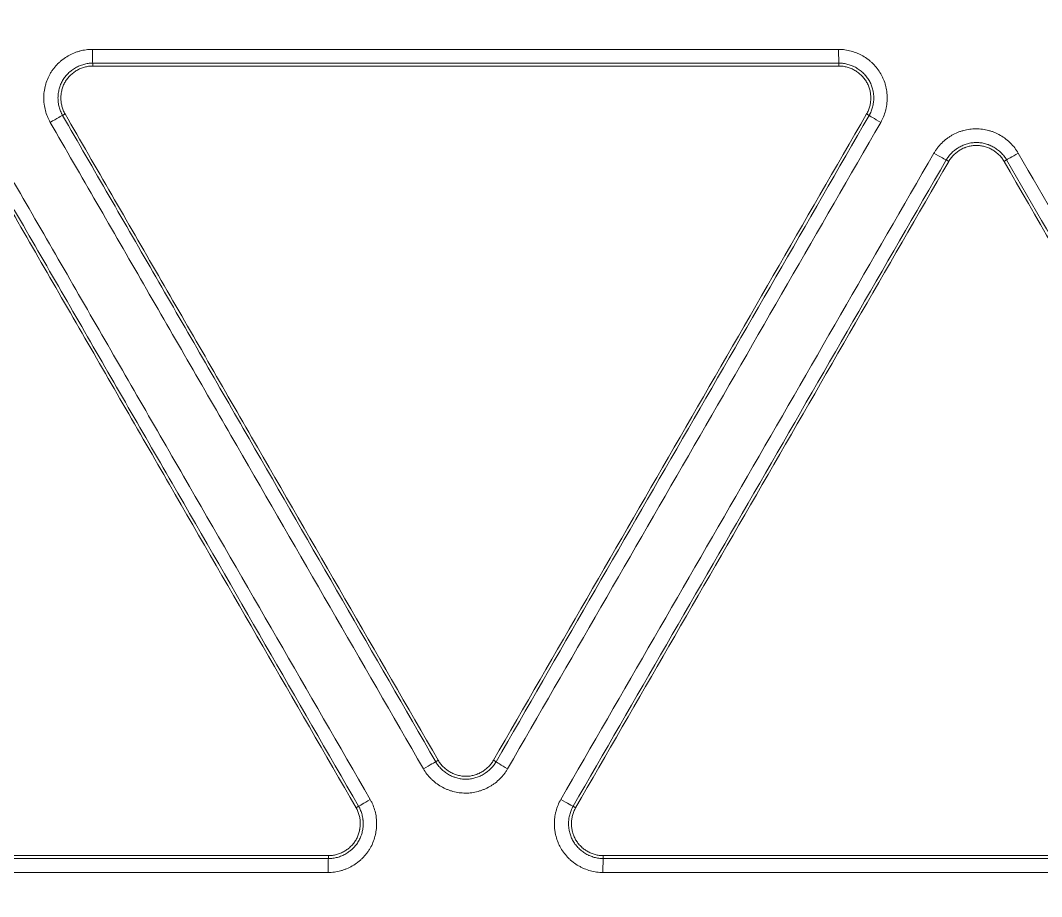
# Model space of a CAD drawing. Header units: inches. Extents: x 405346 to 489838, y -25612 to 14934.
# Drawn here: x 462621.98 to 462656.98, y 4230.72 to 4260.75 of the extents above; entities that cross this region are included whole.
import ezdxf

# ---------------------------------------------------------------- set-up
doc = ezdxf.new("R2010")
doc.units = ezdxf.units.IN
doc.header["$LTSCALE"] = 200
doc.header["$MEASUREMENT"] = 0
doc.layers.add('SS-EQ', color=2, linetype='Continuous', lineweight=20)

# ---------------------------------------------------------------- blocks, each defined once
blk = doc.blocks.new('4way무풍')
at = {"layer": 'SS-EQ'}
for p, q in [((-170.273, -62.142), (-170.273, -62.242)), ((-144.698, -62.242), (-144.698, -62.142)), ((-171.221, -63.884), (-171.307, -63.933)), ((-143.663, -63.934), (-143.75, -63.884)), ((-140.935, -65.509), (-141.021, -65.459)), ((-138.952, -65.459), (-139.039, -65.509)), ((-158.519, -86.082), (-158.433, -86.032)), ((-156.538, -86.032), (-156.451, -86.082)), ((-161.249, -87.657), (-161.162, -87.607)), ((-153.808, -87.608), (-153.722, -87.657)), ((-162.196, -89.399), (-162.196, -89.299)), ((-152.774, -89.299), (-152.774, -89.399))]:
    blk.add_line(p, q, dxfattribs=at)
for centre, major_axis, ratio, start_param, end_param in [((-170.272, -61.668), (0, -0.474), 0.029708, 4.716551, 6.248263), ((-144.698, -61.668), (0, -0.474), 0.025731, 4.717819, 6.248267), ((-171.717, -64.17), (-0.41, -0.237), 0.011222, 3.176501, 4.740371), ((-143.253, -64.17), (-0.41, 0.237), 0.017671, 0.034912, 1.551714), ((-141.431, -65.222), (0.41, -0.237), 0.017694, 4.693721, 6.248273), ((-138.542, -65.222), (0.41, 0.237), 0.006926, 1.595176, 3.106685), ((-158.929, -86.319), (-0.41, -0.237), 0.007381, 3.1765, 4.738563), ((-156.041, -86.319), (0.41, -0.237), 0.018921, 3.176505, 4.693471), ((-160.752, -87.371), (0.41, 0.237), 0.007543, 1.597159, 3.106685), ((-154.218, -87.371), (0.41, -0.237), 0.018933, 4.693952, 6.248272), ((-162.196, -89.872), (0, -0.474), 0.026666, 3.176615, 4.719152), ((-152.774, -89.872), (0, 0.474), 0.024956, 0.034983, 1.578347)]:
    blk.add_ellipse(centre, major_axis=major_axis, ratio=ratio, start_param=start_param, end_param=end_param, dxfattribs=at)
for points, knots in [([(-0.032, -346.294), (-6.969, -346.294), (-13.906, -346.294), (-27.78, -346.294), (-34.717, -346.294), (-55.528, -346.294), (-69.403, -346.294), (-97.151, -346.294), (-111.025, -346.294), (-138.774, -346.294), (-152.648, -346.294), (-180.396, -346.294), (-194.27, -346.294), (-215.082, -346.294), (-222.019, -346.294), (-235.893, -346.294), (-242.83, -346.294), (-253.236, -346.294), (-256.704, -346.293), (-263.641, -346.293), (-267.11, -346.294), (-272.313, -346.294), (-274.047, -346.294), (-276.648, -346.294), (-277.515, -346.294), (-279.25, -346.294), (-280.117, -346.293), (-281.418, -346.293), (-281.851, -346.293), (-282.718, -346.293), (-283.152, -346.293), (-283.802, -346.293), (-284.019, -346.294), (-284.453, -346.294), (-284.669, -346.294), (-285.103, -346.294), (-285.32, -346.293), (-285.753, -346.291), (-285.97, -346.288), (-286.62, -346.277), (-287.053, -346.265), (-287.92, -346.232), (-288.353, -346.21), (-289.653, -346.133), (-290.519, -346.062), (-291.817, -345.929), (-292.25, -345.88), (-292.899, -345.799), (-293.116, -345.771), (-293.548, -345.713), (-294.627, -345.561), (-295.697, -345.382), (-298.249, -344.898), (-299.929, -344.504), (-302.417, -343.81), (-304.065, -343.313), (-305.692, -342.746), (-308.116, -341.843), (-309.711, -341.172), (-311.481, -340.336), (-311.677, -340.242), (-312.069, -340.051), (-312.265, -339.955), (-312.85, -339.663), (-313.238, -339.464), (-314.393, -338.857), (-315.91, -338.018), (-317.384, -337.119), (-318.837, -336.19), (-319.553, -335.711), (-320.962, -334.724), (-322.351, -333.708), (-324.369, -332.095), (-326.323, -330.394), (-327.582, -329.2), (-328.355, -328.435), (-328.586, -328.204), (-328.815, -327.971), (-328.968, -327.815), (-329.044, -327.737), (-329.423, -327.345), (-329.723, -327.029), (-330.61, -326.073), (-331.762, -324.777), (-333.398, -322.77), (-334.43, -321.391), (-335.932, -319.291), (-336.873, -317.851), (-338.196, -315.627), (-339.047, -314.124), (-339.838, -312.58), (-340.313, -311.601), (-340.454, -311.306), (-340.593, -311.01), (-340.685, -310.813), (-340.731, -310.713), (-340.958, -310.218), (-341.135, -309.821), (-341.654, -308.624), (-342.309, -307.019), (-343.186, -304.583), (-343.7, -302.939), (-344.419, -300.46), (-344.828, -298.788), (-345.336, -296.251), (-345.487, -295.401), (-345.755, -293.691), (-345.871, -292.831), (-345.994, -291.749), (-346.017, -291.533), (-346.062, -291.099), (-346.083, -290.882), (-346.143, -290.23), (-346.178, -289.796), (-346.239, -288.927), (-346.265, -288.493), (-346.307, -287.624), (-346.324, -287.19), (-346.342, -286.538), (-346.347, -286.321), (-346.354, -285.886), (-346.356, -285.669), (-346.359, -285.235), (-346.359, -285.017), (-346.359, -284.583), (-346.359, -284.366), (-346.358, -283.714), (-346.358, -283.28), (-346.358, -282.411), (-346.358, -281.976), (-346.358, -280.673), (-346.358, -279.804), (-346.359, -278.066), (-346.359, -277.197), (-346.359, -274.59), (-346.359, -272.852), (-346.358, -264.163), (-346.358, -257.211), (-346.359, -236.356), (-346.359, -222.453), (-346.359, -194.646), (-346.359, -180.743), (-346.359, -152.936), (-346.359, -139.033), (-346.359, -111.226), (-346.359, -69.517), (-346.359, -27.807), (-346.359, 0)], [0, 0, 0, 0, 0.03125, 0.03125, 0.0625, 0.0625, 0.125, 0.125, 0.1875, 0.1875, 0.25, 0.25, 0.3125, 0.3125, 0.34375, 0.34375, 0.375, 0.375, 0.390625, 0.390625, 0.40625, 0.40625, 0.414063, 0.414063, 0.417969, 0.417969, 0.421875, 0.421875, 0.423828, 0.423828, 0.425781, 0.425781, 0.426758, 0.426758, 0.427734, 0.427734, 0.428711, 0.428711, 0.429688, 0.429688, 0.431641, 0.431641, 0.433594, 0.433594, 0.4375, 0.4375, 0.439453, 0.439453, 0.44043, 0.44043, 0.441406, 0.445313, 0.445313, 0.453125, 0.453125, 0.457031, 0.460938, 0.460938, 0.46875, 0.46875, 0.469727, 0.469727, 0.470703, 0.470703, 0.472656, 0.472656, 0.476563, 0.480469, 0.480469, 0.484375, 0.484375, 0.488281, 0.492188, 0.496094, 0.5, 0.5, 0.500977, 0.501465, 0.501465, 0.501953, 0.501953, 0.503906, 0.503906, 0.507813, 0.511719, 0.515625, 0.515625, 0.523438, 0.523438, 0.527344, 0.53125, 0.53125, 0.532227, 0.532715, 0.532715, 0.533203, 0.533203, 0.535156, 0.535156, 0.539063, 0.542969, 0.546875, 0.546875, 0.554688, 0.554688, 0.558594, 0.558594, 0.5625, 0.5625, 0.563477, 0.563477, 0.564453, 0.564453, 0.566406, 0.566406, 0.568359, 0.568359, 0.570313, 0.570313, 0.571289, 0.571289, 0.572266, 0.572266, 0.573242, 0.573242, 0.574219, 0.574219, 0.576172, 0.576172, 0.578125, 0.578125, 0.582031, 0.582031, 0.585938, 0.585938, 0.59375, 0.59375, 0.625, 0.625, 0.6875, 0.6875, 0.75, 0.75, 0.8125, 0.8125, 0.875, 1, 1, 1, 1]), ([(-345.164, 0), (-345.164, -27.72), (-345.163, -69.3), (-345.162, -110.879), (-345.161, -138.599), (-345.16, -152.459), (-345.158, -180.179), (-345.157, -194.038), (-345.154, -221.758), (-345.152, -235.618), (-345.147, -256.408), (-345.146, -263.338), (-345.145, -272), (-345.144, -273.733), (-345.144, -276.331), (-345.144, -277.198), (-345.143, -278.93), (-345.142, -279.796), (-345.142, -281.096), (-345.141, -281.529), (-345.141, -282.395), (-345.141, -282.828), (-345.141, -283.694), (-345.141, -284.128), (-345.14, -284.777), (-345.139, -284.994), (-345.136, -285.427), (-345.134, -285.643), (-345.124, -286.293), (-345.113, -286.726), (-345.08, -287.592), (-345.06, -288.025), (-345.009, -288.891), (-344.978, -289.324), (-344.926, -289.973), (-344.898, -290.298), (-344.868, -290.623), (-344.847, -290.839), (-344.836, -290.947), (-344.736, -291.92), (-344.629, -292.78), (-344.379, -294.49), (-344.236, -295.341), (-343.754, -297.876), (-343.361, -299.547), (-342.665, -302.025), (-342.166, -303.667), (-341.312, -306.101), (-340.67, -307.704), (-340.162, -308.899), (-339.901, -309.494), (-339.629, -310.087), (-339.446, -310.481), (-339.353, -310.678), (-338.885, -311.657), (-338.495, -312.43), (-337.684, -313.955), (-337.263, -314.706), (-336.391, -316.189), (-335.94, -316.919), (-335.007, -318.36), (-334.525, -319.069), (-333.532, -320.468), (-332.508, -321.846), (-330.881, -323.85), (-329.735, -325.144), (-328.853, -326.098), (-328.555, -326.413), (-328.177, -326.804), (-328.101, -326.882), (-327.949, -327.038), (-327.721, -327.27), (-327.491, -327.501), (-326.721, -328.264), (-325.466, -329.454), (-323.518, -331.15), (-321.504, -332.756), (-320.119, -333.767), (-318.711, -334.749), (-317.997, -335.224), (-316.546, -336.146), (-315.81, -336.593), (-314.315, -337.455), (-313.557, -337.871), (-312.595, -338.371), (-312.305, -338.52), (-312.014, -338.667), (-311.819, -338.764), (-311.722, -338.813), (-311.235, -339.053), (-310.844, -339.241), (-309.666, -339.791), (-308.875, -340.139), (-307.283, -340.8), (-305.68, -341.425), (-303.244, -342.258), (-301.598, -342.743), (-299.114, -343.417), (-297.436, -343.797), (-294.888, -344.259), (-294.033, -344.395), (-292.957, -344.543), (-292.742, -344.571), (-292.31, -344.625), (-291.663, -344.704), (-291.015, -344.771), (-289.72, -344.892), (-288.856, -344.954), (-287.56, -345.019), (-287.128, -345.036), (-286.48, -345.054), (-286.264, -345.059), (-285.831, -345.067), (-285.615, -345.069), (-285.183, -345.073), (-284.967, -345.074), (-284.534, -345.075), (-284.318, -345.075), (-283.67, -345.076), (-283.237, -345.076), (-282.589, -345.076), (-282.373, -345.076), (-281.94, -345.076), (-281.724, -345.076), (-281.075, -345.076), (-280.643, -345.077), (-279.346, -345.077), (-278.481, -345.078), (-276.752, -345.079), (-275.887, -345.079), (-273.293, -345.079), (-271.563, -345.08), (-262.916, -345.081), (-255.998, -345.082), (-242.162, -345.085), (-235.244, -345.086), (-221.408, -345.089), (-214.49, -345.09), (-193.736, -345.092), (-179.9, -345.094), (-152.228, -345.096), (-138.392, -345.096), (-110.72, -345.097), (-96.884, -345.098), (-69.212, -345.098), (-55.376, -345.099), (-34.622, -345.099), (-27.704, -345.099), (-13.868, -345.099), (-6.95, -345.099), (-0.032, -345.099)], [0, 0, 0, 0, 0.125, 0.1875, 0.1875, 0.25, 0.25, 0.3125, 0.3125, 0.375, 0.375, 0.40625, 0.40625, 0.414063, 0.414063, 0.417969, 0.417969, 0.421875, 0.421875, 0.423828, 0.423828, 0.425781, 0.425781, 0.427734, 0.427734, 0.428711, 0.428711, 0.429688, 0.429688, 0.431641, 0.431641, 0.433594, 0.433594, 0.435547, 0.435547, 0.436523, 0.437012, 0.437012, 0.4375, 0.4375, 0.441406, 0.441406, 0.445313, 0.445313, 0.453125, 0.453125, 0.457031, 0.460938, 0.464844, 0.464844, 0.466797, 0.467773, 0.467773, 0.46875, 0.46875, 0.472656, 0.472656, 0.476563, 0.476563, 0.480469, 0.480469, 0.484375, 0.484375, 0.488281, 0.492188, 0.496094, 0.496094, 0.498047, 0.498047, 0.498535, 0.498535, 0.499023, 0.5, 0.5, 0.503906, 0.507813, 0.511719, 0.515625, 0.515625, 0.519531, 0.519531, 0.523438, 0.523438, 0.527344, 0.527344, 0.52832, 0.528809, 0.528809, 0.529297, 0.529297, 0.53125, 0.53125, 0.535156, 0.535156, 0.539063, 0.542969, 0.546875, 0.546875, 0.554688, 0.554688, 0.558594, 0.558594, 0.55957, 0.55957, 0.560547, 0.5625, 0.5625, 0.566406, 0.566406, 0.568359, 0.568359, 0.569336, 0.569336, 0.570313, 0.570313, 0.571289, 0.571289, 0.572266, 0.572266, 0.574219, 0.574219, 0.575195, 0.575195, 0.576172, 0.576172, 0.578125, 0.578125, 0.582031, 0.582031, 0.585938, 0.585938, 0.59375, 0.59375, 0.625, 0.625, 0.65625, 0.65625, 0.6875, 0.6875, 0.75, 0.75, 0.8125, 0.8125, 0.875, 0.875, 0.9375, 0.9375, 0.96875, 0.96875, 1, 1, 1, 1]), ([(-171.731, -64.172), (-171.749, -64.14), (-171.766, -64.108), (-171.799, -64.042), (-171.814, -64.009), (-171.855, -63.908), (-171.901, -63.77), (-171.928, -63.628), (-171.94, -63.537), (-171.942, -63.519), (-171.946, -63.482), (-171.95, -63.428), (-171.952, -63.373), (-171.951, -63.265), (-171.947, -63.192), (-171.933, -63.084), (-171.927, -63.048), (-171.917, -62.994), (-171.913, -62.976), (-171.905, -62.941), (-171.9, -62.923), (-171.877, -62.835), (-171.831, -62.697), (-171.767, -62.567), (-171.712, -62.472), (-171.693, -62.441), (-171.652, -62.38), (-171.631, -62.351), (-171.564, -62.265), (-171.516, -62.211), (-171.439, -62.134), (-171.399, -62.097), (-171.357, -62.062), (-171.329, -62.039), (-171.314, -62.027), (-171.242, -61.972), (-171.121, -61.892), (-170.991, -61.827), (-170.907, -61.792), (-170.89, -61.785), (-170.856, -61.772), (-170.839, -61.766), (-170.787, -61.748), (-170.752, -61.738), (-170.647, -61.709), (-170.576, -61.695), (-170.432, -61.675), (-170.36, -61.67), (-170.286, -61.67)], [0, 0, 0, 0, 0.03125, 0.03125, 0.0625, 0.0625, 0.125, 0.1875, 0.1875, 0.203125, 0.203125, 0.21875, 0.25, 0.25, 0.3125, 0.3125, 0.34375, 0.34375, 0.359375, 0.359375, 0.375, 0.375, 0.4375, 0.5, 0.5, 0.53125, 0.53125, 0.5625, 0.5625, 0.625, 0.625, 0.65625, 0.671875, 0.671875, 0.6875, 0.6875, 0.75, 0.8125, 0.8125, 0.828125, 0.828125, 0.84375, 0.84375, 0.875, 0.875, 0.9375, 0.9375, 1, 1, 1, 1]), ([(-170.286, -61.67), (-166.024, -61.671), (-161.761, -61.671), (-153.236, -61.671), (-148.973, -61.671), (-144.71, -61.671)], [0, 0, 0, 0, 0.5, 0.5, 1, 1, 1, 1]), ([(-144.71, -61.671), (-144.673, -61.671), (-144.636, -61.672), (-144.563, -61.677), (-144.527, -61.681), (-144.419, -61.696), (-144.277, -61.725), (-144.14, -61.772), (-144.055, -61.807), (-144.038, -61.815), (-144.005, -61.83), (-143.956, -61.853), (-143.908, -61.879), (-143.814, -61.933), (-143.753, -61.974), (-143.667, -62.04), (-143.638, -62.063), (-143.597, -62.099), (-143.583, -62.111), (-143.557, -62.136), (-143.543, -62.149), (-143.479, -62.213), (-143.383, -62.321), (-143.302, -62.442), (-143.247, -62.537), (-143.23, -62.569), (-143.197, -62.635), (-143.183, -62.668), (-143.141, -62.769), (-143.118, -62.837), (-143.091, -62.942), (-143.083, -62.978), (-143.072, -63.031), (-143.069, -63.049), (-143.063, -63.085), (-143.06, -63.104), (-143.049, -63.194), (-143.039, -63.339), (-143.049, -63.484), (-143.06, -63.574), (-143.063, -63.592), (-143.069, -63.628), (-143.072, -63.646), (-143.083, -63.7), (-143.091, -63.736), (-143.119, -63.841), (-143.142, -63.91), (-143.197, -64.044), (-143.228, -64.109), (-143.265, -64.173)], [0, 0, 0, 0, 0.03125, 0.03125, 0.0625, 0.0625, 0.125, 0.1875, 0.1875, 0.203125, 0.203125, 0.21875, 0.25, 0.25, 0.3125, 0.3125, 0.34375, 0.34375, 0.359375, 0.359375, 0.375, 0.375, 0.4375, 0.5, 0.5, 0.53125, 0.53125, 0.5625, 0.5625, 0.625, 0.625, 0.65625, 0.65625, 0.671875, 0.671875, 0.6875, 0.6875, 0.75, 0.8125, 0.8125, 0.828125, 0.828125, 0.84375, 0.84375, 0.875, 0.875, 0.9375, 0.9375, 1, 1, 1, 1]), ([(-170.273, -62.142), (-170.276, -62.142), (-170.279, -62.142), (-170.286, -62.142), (-170.296, -62.142), (-170.319, -62.143), (-170.364, -62.145), (-170.403, -62.149), (-170.48, -62.16), (-170.53, -62.17), (-170.606, -62.191), (-170.631, -62.198), (-170.68, -62.215), (-170.705, -62.225), (-170.777, -62.255), (-170.87, -62.301), (-170.956, -62.359), (-171.008, -62.398), (-171.018, -62.406), (-171.039, -62.423), (-171.069, -62.448), (-171.097, -62.475), (-171.153, -62.529), (-171.187, -62.568), (-171.235, -62.629), (-171.25, -62.65), (-171.279, -62.694), (-171.293, -62.716), (-171.332, -62.784), (-171.355, -62.831), (-171.394, -62.927), (-171.411, -62.976), (-171.431, -63.052), (-171.436, -63.077), (-171.446, -63.129), (-171.451, -63.154), (-171.46, -63.232), (-171.464, -63.283), (-171.464, -63.361), (-171.463, -63.387), (-171.461, -63.426), (-171.46, -63.439), (-171.457, -63.465), (-171.456, -63.478), (-171.447, -63.543), (-171.428, -63.646), (-171.395, -63.744), (-171.366, -63.816), (-171.355, -63.84), (-171.338, -63.875), (-171.332, -63.887), (-171.323, -63.905), (-171.318, -63.913), (-171.313, -63.922), (-171.31, -63.928), (-171.308, -63.93), (-171.307, -63.933)], [0, 0, 0, 0, 0.003906, 0.003906, 0.007812, 0.015625, 0.03125, 0.0625, 0.0625, 0.125, 0.125, 0.15625, 0.15625, 0.1875, 0.1875, 0.25, 0.3125, 0.3125, 0.328125, 0.328125, 0.34375, 0.375, 0.375, 0.4375, 0.4375, 0.46875, 0.46875, 0.5, 0.5, 0.5625, 0.5625, 0.625, 0.625, 0.65625, 0.65625, 0.6875, 0.6875, 0.75, 0.75, 0.78125, 0.78125, 0.796875, 0.796875, 0.8125, 0.8125, 0.875, 0.9375, 0.9375, 0.96875, 0.96875, 0.984375, 0.984375, 0.992187, 0.996094, 0.996094, 1, 1, 1, 1]), ([(-171.221, -63.884), (-171.245, -63.842), (-171.266, -63.799), (-171.301, -63.711), (-171.316, -63.666), (-171.335, -63.597), (-171.34, -63.573), (-171.349, -63.526), (-171.353, -63.502), (-171.362, -63.431), (-171.368, -63.336), (-171.362, -63.241), (-171.354, -63.182), (-171.352, -63.17), (-171.349, -63.146), (-171.342, -63.111), (-171.334, -63.076), (-171.316, -63.007), (-171.301, -62.962), (-171.275, -62.896), (-171.265, -62.874), (-171.244, -62.831), (-171.232, -62.81), (-171.197, -62.748), (-171.143, -62.669), (-171.08, -62.597), (-171.029, -62.547), (-171.012, -62.531), (-170.975, -62.499), (-170.957, -62.484), (-170.9, -62.441), (-170.861, -62.414), (-170.799, -62.379), (-170.778, -62.367), (-170.735, -62.346), (-170.713, -62.336), (-170.647, -62.308), (-170.557, -62.277), (-170.464, -62.258), (-170.369, -62.245), (-170.321, -62.242), (-170.273, -62.242)], [0, 0, 0, 0, 0.0625, 0.0625, 0.125, 0.125, 0.15625, 0.15625, 0.1875, 0.1875, 0.25, 0.3125, 0.3125, 0.328125, 0.328125, 0.34375, 0.375, 0.375, 0.4375, 0.4375, 0.46875, 0.46875, 0.5, 0.5, 0.5625, 0.625, 0.625, 0.65625, 0.65625, 0.6875, 0.6875, 0.75, 0.75, 0.78125, 0.78125, 0.8125, 0.8125, 0.875, 0.9375, 0.9375, 1, 1, 1, 1]), ([(-144.698, -62.142), (-148.961, -62.142), (-153.223, -62.142), (-161.748, -62.142), (-166.01, -62.142), (-170.273, -62.142)], [0, 0, 0, 0, 0.5, 0.5, 1, 1, 1, 1]), ([(-144.698, -62.242), (-148.961, -62.242), (-153.223, -62.242), (-161.748, -62.242), (-166.011, -62.242), (-170.273, -62.242)], [0, 0, 0, 0, 0.5, 0.5, 1, 1, 1, 1]), ([(-143.663, -63.934), (-143.662, -63.931), (-143.66, -63.928), (-143.657, -63.922), (-143.652, -63.914), (-143.641, -63.893), (-143.62, -63.853), (-143.604, -63.817), (-143.575, -63.745), (-143.559, -63.696), (-143.539, -63.621), (-143.533, -63.595), (-143.523, -63.544), (-143.519, -63.518), (-143.509, -63.44), (-143.502, -63.337), (-143.509, -63.233), (-143.517, -63.168), (-143.519, -63.155), (-143.523, -63.129), (-143.53, -63.09), (-143.539, -63.052), (-143.558, -62.977), (-143.575, -62.928), (-143.604, -62.856), (-143.615, -62.832), (-143.638, -62.785), (-143.65, -62.762), (-143.689, -62.694), (-143.719, -62.651), (-143.782, -62.569), (-143.816, -62.53), (-143.872, -62.475), (-143.891, -62.457), (-143.931, -62.423), (-143.951, -62.406), (-144.013, -62.359), (-144.057, -62.33), (-144.124, -62.291), (-144.158, -62.273), (-144.194, -62.256), (-144.218, -62.245), (-144.23, -62.24), (-144.29, -62.215), (-144.388, -62.181), (-144.49, -62.16), (-144.567, -62.149), (-144.593, -62.147), (-144.632, -62.144), (-144.645, -62.143), (-144.665, -62.142), (-144.675, -62.142), (-144.685, -62.142), (-144.691, -62.142), (-144.695, -62.142), (-144.698, -62.142)], [0, 0, 0, 0, 0.003906, 0.003906, 0.007812, 0.015625, 0.03125, 0.0625, 0.0625, 0.125, 0.125, 0.15625, 0.15625, 0.1875, 0.1875, 0.25, 0.3125, 0.3125, 0.328125, 0.328125, 0.34375, 0.375, 0.375, 0.4375, 0.4375, 0.46875, 0.46875, 0.5, 0.5, 0.5625, 0.5625, 0.625, 0.625, 0.65625, 0.65625, 0.6875, 0.6875, 0.75, 0.75, 0.78125, 0.796875, 0.796875, 0.8125, 0.8125, 0.875, 0.9375, 0.9375, 0.96875, 0.96875, 0.984375, 0.984375, 0.992187, 0.996094, 0.996094, 1, 1, 1, 1]), ([(-144.698, -62.242), (-144.65, -62.242), (-144.602, -62.245), (-144.508, -62.258), (-144.462, -62.268), (-144.393, -62.287), (-144.37, -62.294), (-144.324, -62.309), (-144.302, -62.318), (-144.236, -62.346), (-144.151, -62.388), (-144.071, -62.441), (-144.024, -62.477), (-144.014, -62.484), (-143.996, -62.5), (-143.968, -62.523), (-143.942, -62.547), (-143.891, -62.597), (-143.86, -62.632), (-143.816, -62.689), (-143.802, -62.708), (-143.775, -62.748), (-143.762, -62.768), (-143.726, -62.831), (-143.685, -62.916), (-143.654, -63.006), (-143.636, -63.076), (-143.631, -63.099), (-143.622, -63.146), (-143.618, -63.17), (-143.609, -63.241), (-143.606, -63.288), (-143.606, -63.36), (-143.607, -63.395), (-143.61, -63.431), (-143.612, -63.455), (-143.613, -63.467), (-143.621, -63.526), (-143.639, -63.62), (-143.669, -63.71), (-143.705, -63.798), (-143.726, -63.842), (-143.75, -63.884)], [0, 0, 0, 0, 0.0625, 0.0625, 0.125, 0.125, 0.15625, 0.15625, 0.1875, 0.1875, 0.25, 0.3125, 0.3125, 0.328125, 0.328125, 0.34375, 0.375, 0.375, 0.4375, 0.4375, 0.46875, 0.46875, 0.5, 0.5, 0.5625, 0.625, 0.625, 0.65625, 0.65625, 0.6875, 0.6875, 0.75, 0.75, 0.78125, 0.796875, 0.796875, 0.8125, 0.8125, 0.875, 0.9375, 0.9375, 1, 1, 1, 1]), ([(-171.307, -63.933), (-170.241, -65.779), (-169.175, -67.625), (-167.044, -71.316), (-165.979, -73.162), (-162.782, -78.699), (-160.65, -82.39), (-158.519, -86.082)], [0, 0, 0, 0, 0.25, 0.25, 0.5, 0.5, 1, 1, 1, 1]), ([(-171.221, -63.884), (-170.155, -65.729), (-169.089, -67.575), (-166.958, -71.266), (-165.893, -73.112), (-162.696, -78.649), (-160.564, -82.34), (-158.433, -86.032)], [0, 0, 0, 0, 0.25, 0.25, 0.5, 0.5, 1, 1, 1, 1]), ([(-156.538, -86.032), (-154.406, -82.341), (-152.275, -78.649), (-148.013, -71.266), (-145.882, -67.575), (-143.75, -63.884)], [0, 0, 0, 0, 0.5, 0.5, 1, 1, 1, 1]), ([(-156.451, -86.082), (-154.32, -82.391), (-152.188, -78.699), (-147.926, -71.316), (-145.795, -67.625), (-143.663, -63.934)], [0, 0, 0, 0, 0.5, 0.5, 1, 1, 1, 1]), ([(-158.942, -86.322), (-161.073, -82.63), (-163.205, -78.938), (-166.402, -73.401), (-167.468, -71.555), (-169.599, -67.864), (-170.665, -66.018), (-171.731, -64.172)], [0, 0, 0, 0, 0.5, 0.5, 0.75, 0.75, 1, 1, 1, 1]), ([(-143.265, -64.173), (-145.396, -67.864), (-147.528, -71.556), (-151.79, -78.939), (-153.922, -82.63), (-156.053, -86.322)], [0, 0, 0, 0, 0.5, 0.5, 1, 1, 1, 1]), ([(-141.443, -65.225), (-141.424, -65.193), (-141.405, -65.162), (-141.364, -65.101), (-141.343, -65.072), (-141.276, -64.985), (-141.18, -64.877), (-141.07, -64.782), (-140.998, -64.726), (-140.983, -64.715), (-140.953, -64.694), (-140.908, -64.663), (-140.861, -64.634), (-140.767, -64.58), (-140.702, -64.548), (-140.602, -64.506), (-140.568, -64.493), (-140.516, -64.475), (-140.498, -64.47), (-140.463, -64.459), (-140.446, -64.454), (-140.358, -64.43), (-140.216, -64.401), (-140.071, -64.391), (-139.962, -64.391), (-139.925, -64.392), (-139.852, -64.397), (-139.816, -64.401), (-139.708, -64.416), (-139.637, -64.43), (-139.532, -64.459), (-139.498, -64.469), (-139.446, -64.487), (-139.429, -64.493), (-139.395, -64.506), (-139.377, -64.513), (-139.293, -64.548), (-139.163, -64.613), (-139.042, -64.693), (-138.97, -64.748), (-138.956, -64.76), (-138.927, -64.783), (-138.913, -64.795), (-138.872, -64.831), (-138.845, -64.856), (-138.768, -64.932), (-138.72, -64.987), (-138.631, -65.101), (-138.591, -65.162), (-138.554, -65.225)], [0, 0, 0, 0, 0.03125, 0.03125, 0.0625, 0.0625, 0.125, 0.1875, 0.1875, 0.203125, 0.203125, 0.21875, 0.25, 0.25, 0.3125, 0.3125, 0.34375, 0.34375, 0.359375, 0.359375, 0.375, 0.375, 0.4375, 0.5, 0.5, 0.53125, 0.53125, 0.5625, 0.5625, 0.625, 0.625, 0.65625, 0.65625, 0.671875, 0.671875, 0.6875, 0.6875, 0.75, 0.8125, 0.8125, 0.828125, 0.828125, 0.84375, 0.84375, 0.875, 0.875, 0.9375, 0.9375, 1, 1, 1, 1]), ([(-138.952, -65.459), (-138.954, -65.456), (-138.956, -65.453), (-138.959, -65.448), (-138.964, -65.439), (-138.976, -65.42), (-139.001, -65.381), (-139.024, -65.35), (-139.071, -65.288), (-139.106, -65.249), (-139.161, -65.195), (-139.18, -65.177), (-139.22, -65.142), (-139.24, -65.126), (-139.303, -65.078), (-139.389, -65.021), (-139.482, -64.975), (-139.543, -64.95), (-139.555, -64.945), (-139.579, -64.935), (-139.616, -64.922), (-139.653, -64.91), (-139.728, -64.89), (-139.779, -64.88), (-139.856, -64.869), (-139.882, -64.866), (-139.934, -64.863), (-139.961, -64.862), (-140.039, -64.862), (-140.091, -64.866), (-140.193, -64.88), (-140.244, -64.89), (-140.32, -64.911), (-140.345, -64.918), (-140.394, -64.936), (-140.419, -64.945), (-140.491, -64.975), (-140.537, -64.998), (-140.604, -65.037), (-140.638, -65.057), (-140.67, -65.08), (-140.691, -65.095), (-140.702, -65.103), (-140.754, -65.142), (-140.832, -65.21), (-140.901, -65.288), (-140.949, -65.349), (-140.965, -65.371), (-140.987, -65.403), (-140.994, -65.414), (-141.004, -65.431), (-141.009, -65.439), (-141.014, -65.448), (-141.018, -65.454), (-141.019, -65.456), (-141.021, -65.459)], [0, 0, 0, 0, 0.003906, 0.003906, 0.007812, 0.015625, 0.03125, 0.0625, 0.0625, 0.125, 0.125, 0.15625, 0.15625, 0.1875, 0.1875, 0.25, 0.3125, 0.3125, 0.328125, 0.328125, 0.34375, 0.375, 0.375, 0.4375, 0.4375, 0.46875, 0.46875, 0.5, 0.5, 0.5625, 0.5625, 0.625, 0.625, 0.65625, 0.65625, 0.6875, 0.6875, 0.75, 0.75, 0.78125, 0.796875, 0.796875, 0.8125, 0.8125, 0.875, 0.9375, 0.9375, 0.96875, 0.96875, 0.984375, 0.984375, 0.992187, 0.996094, 0.996094, 1, 1, 1, 1]), ([(-140.935, -65.509), (-140.911, -65.467), (-140.884, -65.428), (-140.826, -65.353), (-140.794, -65.317), (-140.743, -65.267), (-140.726, -65.251), (-140.69, -65.219), (-140.671, -65.204), (-140.614, -65.161), (-140.535, -65.108), (-140.449, -65.066), (-140.394, -65.042), (-140.383, -65.038), (-140.36, -65.029), (-140.327, -65.017), (-140.292, -65.007), (-140.224, -64.988), (-140.177, -64.978), (-140.107, -64.968), (-140.083, -64.966), (-140.035, -64.963), (-140.011, -64.962), (-139.939, -64.962), (-139.844, -64.968), (-139.751, -64.987), (-139.682, -65.006), (-139.659, -65.013), (-139.614, -65.029), (-139.591, -65.038), (-139.525, -65.065), (-139.483, -65.086), (-139.421, -65.122), (-139.39, -65.141), (-139.361, -65.161), (-139.341, -65.175), (-139.332, -65.182), (-139.284, -65.218), (-139.212, -65.281), (-139.149, -65.352), (-139.09, -65.427), (-139.063, -65.467), (-139.039, -65.509)], [0, 0, 0, 0, 0.0625, 0.0625, 0.125, 0.125, 0.15625, 0.15625, 0.1875, 0.1875, 0.25, 0.3125, 0.3125, 0.328125, 0.328125, 0.34375, 0.375, 0.375, 0.4375, 0.4375, 0.46875, 0.46875, 0.5, 0.5, 0.5625, 0.625, 0.625, 0.65625, 0.65625, 0.6875, 0.6875, 0.75, 0.75, 0.78125, 0.796875, 0.796875, 0.8125, 0.8125, 0.875, 0.9375, 0.9375, 1, 1, 1, 1]), ([(-173.553, -65.224), (-172.487, -67.07), (-171.422, -68.916), (-169.29, -72.607), (-168.224, -74.453), (-165.027, -79.991), (-162.896, -83.682), (-160.764, -87.374)], [0, 0, 0, 0, 0.25, 0.25, 0.5, 0.5, 1, 1, 1, 1]), ([(-161.249, -87.657), (-163.38, -83.966), (-165.511, -80.275), (-168.708, -74.737), (-169.774, -72.892), (-171.905, -69.2), (-172.97, -67.355), (-174.036, -65.509)], [0, 0, 0, 0, 0.5, 0.5, 0.75, 0.75, 1, 1, 1, 1]), ([(-161.162, -87.607), (-163.293, -83.916), (-165.424, -80.224), (-168.621, -74.687), (-169.687, -72.842), (-171.818, -69.15), (-172.883, -67.305), (-173.949, -65.459)], [0, 0, 0, 0, 0.5, 0.5, 0.75, 0.75, 1, 1, 1, 1]), ([(-158.519, -86.082), (-158.518, -86.084), (-158.516, -86.087), (-158.513, -86.093), (-158.508, -86.101), (-158.496, -86.121), (-158.471, -86.159), (-158.448, -86.191), (-158.4, -86.252), (-158.366, -86.291), (-158.31, -86.346), (-158.291, -86.364), (-158.252, -86.398), (-158.231, -86.415), (-158.169, -86.462), (-158.083, -86.52), (-157.99, -86.566), (-157.929, -86.591), (-157.917, -86.596), (-157.893, -86.605), (-157.856, -86.619), (-157.818, -86.63), (-157.743, -86.651), (-157.693, -86.661), (-157.616, -86.672), (-157.59, -86.674), (-157.538, -86.678), (-157.511, -86.679), (-157.433, -86.679), (-157.381, -86.675), (-157.278, -86.661), (-157.228, -86.651), (-157.152, -86.63), (-157.127, -86.622), (-157.078, -86.605), (-157.053, -86.596), (-156.981, -86.566), (-156.935, -86.543), (-156.867, -86.504), (-156.834, -86.484), (-156.802, -86.461), (-156.781, -86.446), (-156.77, -86.438), (-156.718, -86.399), (-156.639, -86.331), (-156.571, -86.253), (-156.523, -86.192), (-156.507, -86.171), (-156.485, -86.138), (-156.478, -86.127), (-156.468, -86.11), (-156.463, -86.102), (-156.457, -86.093), (-156.454, -86.088), (-156.452, -86.085), (-156.451, -86.082)], [0, 0, 0, 0, 0.003906, 0.003906, 0.007812, 0.015625, 0.03125, 0.0625, 0.0625, 0.125, 0.125, 0.15625, 0.15625, 0.1875, 0.1875, 0.25, 0.3125, 0.3125, 0.328125, 0.328125, 0.34375, 0.375, 0.375, 0.4375, 0.4375, 0.46875, 0.46875, 0.5, 0.5, 0.5625, 0.5625, 0.625, 0.625, 0.65625, 0.65625, 0.6875, 0.6875, 0.75, 0.75, 0.78125, 0.796875, 0.796875, 0.8125, 0.8125, 0.875, 0.9375, 0.9375, 0.96875, 0.96875, 0.984375, 0.984375, 0.992187, 0.996094, 0.996094, 1, 1, 1, 1]), ([(-156.538, -86.032), (-156.562, -86.074), (-156.588, -86.113), (-156.647, -86.188), (-156.678, -86.224), (-156.729, -86.274), (-156.747, -86.29), (-156.783, -86.322), (-156.802, -86.337), (-156.859, -86.38), (-156.938, -86.433), (-157.023, -86.475), (-157.078, -86.499), (-157.09, -86.503), (-157.112, -86.512), (-157.146, -86.524), (-157.18, -86.534), (-157.249, -86.553), (-157.295, -86.563), (-157.366, -86.573), (-157.389, -86.575), (-157.437, -86.578), (-157.461, -86.579), (-157.533, -86.579), (-157.628, -86.573), (-157.721, -86.554), (-157.79, -86.535), (-157.814, -86.528), (-157.859, -86.512), (-157.881, -86.503), (-157.947, -86.476), (-157.99, -86.455), (-158.052, -86.419), (-158.082, -86.4), (-158.112, -86.38), (-158.131, -86.366), (-158.141, -86.359), (-158.189, -86.323), (-158.261, -86.26), (-158.324, -86.189), (-158.382, -86.114), (-158.409, -86.074), (-158.433, -86.032)], [0, 0, 0, 0, 0.0625, 0.0625, 0.125, 0.125, 0.15625, 0.15625, 0.1875, 0.1875, 0.25, 0.3125, 0.3125, 0.328125, 0.328125, 0.34375, 0.375, 0.375, 0.4375, 0.4375, 0.46875, 0.46875, 0.5, 0.5, 0.5625, 0.625, 0.625, 0.65625, 0.65625, 0.6875, 0.6875, 0.75, 0.75, 0.78125, 0.796875, 0.796875, 0.8125, 0.8125, 0.875, 0.9375, 0.9375, 1, 1, 1, 1]), ([(-156.053, -86.322), (-156.071, -86.354), (-156.091, -86.385), (-156.132, -86.446), (-156.153, -86.475), (-156.22, -86.561), (-156.316, -86.67), (-156.425, -86.765), (-156.498, -86.821), (-156.513, -86.831), (-156.543, -86.853), (-156.588, -86.884), (-156.634, -86.912), (-156.728, -86.967), (-156.793, -86.999), (-156.894, -87.041), (-156.928, -87.054), (-156.98, -87.072), (-156.997, -87.077), (-157.032, -87.088), (-157.05, -87.093), (-157.138, -87.117), (-157.28, -87.146), (-157.424, -87.156), (-157.534, -87.156), (-157.571, -87.154), (-157.644, -87.149), (-157.68, -87.146), (-157.787, -87.131), (-157.858, -87.117), (-157.963, -87.088), (-157.998, -87.078), (-158.05, -87.06), (-158.067, -87.054), (-158.101, -87.041), (-158.118, -87.034), (-158.202, -86.999), (-158.333, -86.934), (-158.453, -86.854), (-158.526, -86.799), (-158.54, -86.787), (-158.568, -86.764), (-158.582, -86.752), (-158.624, -86.716), (-158.651, -86.691), (-158.728, -86.614), (-158.776, -86.56), (-158.864, -86.446), (-158.905, -86.385), (-158.942, -86.322)], [0, 0, 0, 0, 0.03125, 0.03125, 0.0625, 0.0625, 0.125, 0.1875, 0.1875, 0.203125, 0.203125, 0.21875, 0.25, 0.25, 0.3125, 0.3125, 0.34375, 0.34375, 0.359375, 0.359375, 0.375, 0.375, 0.4375, 0.5, 0.5, 0.53125, 0.53125, 0.5625, 0.5625, 0.625, 0.625, 0.65625, 0.65625, 0.671875, 0.671875, 0.6875, 0.6875, 0.75, 0.8125, 0.8125, 0.828125, 0.828125, 0.84375, 0.84375, 0.875, 0.875, 0.9375, 0.9375, 1, 1, 1, 1]), ([(-160.764, -87.374), (-160.746, -87.406), (-160.729, -87.438), (-160.696, -87.504), (-160.681, -87.537), (-160.64, -87.638), (-160.594, -87.776), (-160.566, -87.918), (-160.555, -88.009), (-160.553, -88.027), (-160.549, -88.064), (-160.545, -88.118), (-160.543, -88.173), (-160.543, -88.281), (-160.548, -88.354), (-160.562, -88.462), (-160.568, -88.498), (-160.578, -88.552), (-160.582, -88.57), (-160.59, -88.605), (-160.595, -88.623), (-160.618, -88.711), (-160.664, -88.848), (-160.728, -88.979), (-160.783, -89.074), (-160.802, -89.105), (-160.843, -89.165), (-160.864, -89.195), (-160.931, -89.281), (-160.979, -89.335), (-161.056, -89.412), (-161.096, -89.449), (-161.137, -89.484), (-161.166, -89.507), (-161.18, -89.518), (-161.253, -89.574), (-161.374, -89.654), (-161.504, -89.719), (-161.588, -89.754), (-161.605, -89.76), (-161.639, -89.773), (-161.656, -89.78), (-161.708, -89.798), (-161.743, -89.808), (-161.848, -89.837), (-161.919, -89.851), (-162.063, -89.871), (-162.135, -89.875), (-162.209, -89.875)], [0, 0, 0, 0, 0.03125, 0.03125, 0.0625, 0.0625, 0.125, 0.1875, 0.1875, 0.203125, 0.203125, 0.21875, 0.25, 0.25, 0.3125, 0.3125, 0.34375, 0.34375, 0.359375, 0.359375, 0.375, 0.375, 0.4375, 0.5, 0.5, 0.53125, 0.53125, 0.5625, 0.5625, 0.625, 0.625, 0.65625, 0.671875, 0.671875, 0.6875, 0.6875, 0.75, 0.8125, 0.8125, 0.828125, 0.828125, 0.84375, 0.84375, 0.875, 0.875, 0.9375, 0.9375, 1, 1, 1, 1]), ([(-152.786, -89.876), (-152.822, -89.876), (-152.859, -89.875), (-152.932, -89.87), (-152.969, -89.866), (-153.077, -89.851), (-153.218, -89.822), (-153.356, -89.775), (-153.44, -89.74), (-153.457, -89.732), (-153.49, -89.717), (-153.54, -89.694), (-153.588, -89.668), (-153.682, -89.613), (-153.742, -89.573), (-153.829, -89.507), (-153.857, -89.484), (-153.898, -89.448), (-153.912, -89.436), (-153.939, -89.411), (-153.952, -89.398), (-154.017, -89.334), (-154.113, -89.225), (-154.194, -89.105), (-154.249, -89.01), (-154.266, -88.978), (-154.298, -88.912), (-154.313, -88.879), (-154.354, -88.778), (-154.377, -88.71), (-154.405, -88.605), (-154.413, -88.569), (-154.423, -88.516), (-154.427, -88.498), (-154.432, -88.461), (-154.435, -88.443), (-154.447, -88.353), (-154.456, -88.208), (-154.447, -88.063), (-154.435, -87.973), (-154.433, -87.955), (-154.427, -87.918), (-154.424, -87.9), (-154.413, -87.846), (-154.405, -87.811), (-154.377, -87.705), (-154.354, -87.637), (-154.299, -87.503), (-154.267, -87.438), (-154.23, -87.374)], [0, 0, 0, 0, 0.03125, 0.03125, 0.0625, 0.0625, 0.125, 0.1875, 0.1875, 0.203125, 0.203125, 0.21875, 0.25, 0.25, 0.3125, 0.3125, 0.34375, 0.34375, 0.359375, 0.359375, 0.375, 0.375, 0.4375, 0.5, 0.5, 0.53125, 0.53125, 0.5625, 0.5625, 0.625, 0.625, 0.65625, 0.65625, 0.671875, 0.671875, 0.6875, 0.6875, 0.75, 0.8125, 0.8125, 0.828125, 0.828125, 0.84375, 0.84375, 0.875, 0.875, 0.9375, 0.9375, 1, 1, 1, 1]), ([(-162.196, -89.399), (-162.193, -89.399), (-162.19, -89.399), (-162.183, -89.399), (-162.173, -89.399), (-162.15, -89.398), (-162.105, -89.396), (-162.066, -89.392), (-161.989, -89.381), (-161.938, -89.371), (-161.863, -89.35), (-161.838, -89.343), (-161.789, -89.326), (-161.764, -89.316), (-161.692, -89.286), (-161.599, -89.24), (-161.512, -89.182), (-161.46, -89.143), (-161.45, -89.135), (-161.43, -89.118), (-161.4, -89.093), (-161.371, -89.066), (-161.316, -89.012), (-161.281, -88.973), (-161.234, -88.912), (-161.218, -88.891), (-161.189, -88.847), (-161.175, -88.825), (-161.136, -88.757), (-161.113, -88.71), (-161.074, -88.614), (-161.057, -88.565), (-161.037, -88.489), (-161.032, -88.464), (-161.022, -88.412), (-161.018, -88.387), (-161.008, -88.309), (-161.004, -88.257), (-161.004, -88.18), (-161.005, -88.153), (-161.008, -88.114), (-161.009, -88.101), (-161.011, -88.075), (-161.012, -88.062), (-161.021, -87.997), (-161.04, -87.895), (-161.073, -87.797), (-161.102, -87.724), (-161.113, -87.701), (-161.13, -87.665), (-161.136, -87.653), (-161.146, -87.636), (-161.15, -87.627), (-161.155, -87.619), (-161.158, -87.613), (-161.16, -87.61), (-161.162, -87.607)], [0, 0, 0, 0, 0.003906, 0.003906, 0.007812, 0.015625, 0.03125, 0.0625, 0.0625, 0.125, 0.125, 0.15625, 0.15625, 0.1875, 0.1875, 0.25, 0.3125, 0.3125, 0.328125, 0.328125, 0.34375, 0.375, 0.375, 0.4375, 0.4375, 0.46875, 0.46875, 0.5, 0.5, 0.5625, 0.5625, 0.625, 0.625, 0.65625, 0.65625, 0.6875, 0.6875, 0.75, 0.75, 0.78125, 0.78125, 0.796875, 0.796875, 0.8125, 0.8125, 0.875, 0.9375, 0.9375, 0.96875, 0.96875, 0.984375, 0.984375, 0.992188, 0.996094, 0.996094, 1, 1, 1, 1]), ([(-161.249, -87.657), (-161.225, -87.699), (-161.204, -87.742), (-161.168, -87.83), (-161.153, -87.875), (-161.135, -87.944), (-161.129, -87.968), (-161.12, -88.015), (-161.116, -88.039), (-161.107, -88.11), (-161.101, -88.205), (-161.107, -88.3), (-161.115, -88.359), (-161.117, -88.371), (-161.121, -88.395), (-161.127, -88.43), (-161.135, -88.465), (-161.153, -88.534), (-161.168, -88.579), (-161.195, -88.645), (-161.204, -88.667), (-161.225, -88.71), (-161.237, -88.731), (-161.273, -88.793), (-161.326, -88.872), (-161.389, -88.943), (-161.44, -88.994), (-161.458, -89.01), (-161.494, -89.042), (-161.512, -89.057), (-161.569, -89.1), (-161.609, -89.127), (-161.67, -89.162), (-161.691, -89.174), (-161.734, -89.195), (-161.756, -89.205), (-161.823, -89.233), (-161.913, -89.264), (-162.006, -89.283), (-162.1, -89.296), (-162.148, -89.299), (-162.196, -89.299)], [0, 0, 0, 0, 0.0625, 0.0625, 0.125, 0.125, 0.15625, 0.15625, 0.1875, 0.1875, 0.25, 0.3125, 0.3125, 0.328125, 0.328125, 0.34375, 0.375, 0.375, 0.4375, 0.4375, 0.46875, 0.46875, 0.5, 0.5, 0.5625, 0.625, 0.625, 0.65625, 0.65625, 0.6875, 0.6875, 0.75, 0.75, 0.78125, 0.78125, 0.8125, 0.8125, 0.875, 0.9375, 0.9375, 1, 1, 1, 1]), ([(-153.808, -87.608), (-153.81, -87.61), (-153.812, -87.613), (-153.815, -87.619), (-153.82, -87.628), (-153.831, -87.648), (-153.851, -87.688), (-153.867, -87.724), (-153.897, -87.796), (-153.913, -87.845), (-153.933, -87.92), (-153.939, -87.946), (-153.949, -87.997), (-153.953, -88.023), (-153.963, -88.101), (-153.969, -88.204), (-153.963, -88.308), (-153.954, -88.373), (-153.952, -88.386), (-153.948, -88.412), (-153.941, -88.451), (-153.933, -88.489), (-153.913, -88.564), (-153.897, -88.613), (-153.867, -88.685), (-153.857, -88.709), (-153.834, -88.756), (-153.821, -88.779), (-153.782, -88.847), (-153.753, -88.89), (-153.69, -88.972), (-153.655, -89.011), (-153.6, -89.066), (-153.58, -89.083), (-153.541, -89.118), (-153.52, -89.134), (-153.458, -89.181), (-153.415, -89.21), (-153.348, -89.249), (-153.314, -89.267), (-153.278, -89.284), (-153.254, -89.295), (-153.242, -89.301), (-153.182, -89.326), (-153.084, -89.36), (-152.982, -89.381), (-152.905, -89.391), (-152.879, -89.394), (-152.84, -89.397), (-152.827, -89.398), (-152.807, -89.398), (-152.797, -89.399), (-152.787, -89.399), (-152.781, -89.399), (-152.778, -89.399), (-152.774, -89.399)], [0, 0, 0, 0, 0.003906, 0.003906, 0.007813, 0.015625, 0.03125, 0.0625, 0.0625, 0.125, 0.125, 0.15625, 0.15625, 0.1875, 0.1875, 0.25, 0.3125, 0.3125, 0.328125, 0.328125, 0.34375, 0.375, 0.375, 0.4375, 0.4375, 0.46875, 0.46875, 0.5, 0.5, 0.5625, 0.5625, 0.625, 0.625, 0.65625, 0.65625, 0.6875, 0.6875, 0.75, 0.75, 0.78125, 0.796875, 0.796875, 0.8125, 0.8125, 0.875, 0.9375, 0.9375, 0.96875, 0.96875, 0.984375, 0.984375, 0.992187, 0.996094, 0.996094, 1, 1, 1, 1]), ([(-152.774, -89.299), (-152.823, -89.299), (-152.87, -89.296), (-152.964, -89.283), (-153.011, -89.273), (-153.08, -89.254), (-153.103, -89.247), (-153.148, -89.232), (-153.17, -89.223), (-153.237, -89.195), (-153.322, -89.153), (-153.401, -89.1), (-153.449, -89.064), (-153.458, -89.057), (-153.477, -89.041), (-153.504, -89.018), (-153.531, -88.994), (-153.581, -88.944), (-153.613, -88.909), (-153.657, -88.852), (-153.671, -88.833), (-153.697, -88.793), (-153.71, -88.773), (-153.746, -88.71), (-153.788, -88.625), (-153.818, -88.535), (-153.836, -88.465), (-153.842, -88.442), (-153.851, -88.395), (-153.855, -88.371), (-153.864, -88.3), (-153.867, -88.253), (-153.867, -88.181), (-153.866, -88.158), (-153.863, -88.11), (-153.861, -88.086), (-153.852, -88.014), (-153.833, -87.921), (-153.803, -87.831), (-153.767, -87.743), (-153.746, -87.699), (-153.722, -87.657)], [0, 0, 0, 0, 0.0625, 0.0625, 0.125, 0.125, 0.15625, 0.15625, 0.1875, 0.1875, 0.25, 0.3125, 0.3125, 0.328125, 0.328125, 0.34375, 0.375, 0.375, 0.4375, 0.4375, 0.46875, 0.46875, 0.5, 0.5, 0.5625, 0.625, 0.625, 0.65625, 0.65625, 0.6875, 0.6875, 0.75, 0.75, 0.78125, 0.78125, 0.8125, 0.8125, 0.875, 0.9375, 0.9375, 1, 1, 1, 1]), ([(-152.774, -89.299), (-148.552, -89.299), (-144.329, -89.299), (-135.884, -89.299), (-131.661, -89.299), (-127.438, -89.299)], [0, 0, 0, 0, 0.5, 0.5, 1, 1, 1, 1]), ([(-152.774, -89.399), (-148.552, -89.399), (-144.329, -89.399), (-135.884, -89.399), (-131.661, -89.399), (-127.438, -89.399)], [0, 0, 0, 0, 0.5, 0.5, 1, 1, 1, 1]), ([(-127.447, -89.877), (-131.67, -89.877), (-135.894, -89.877), (-144.34, -89.876), (-148.563, -89.876), (-152.786, -89.876)], [0, 0, 0, 0, 0.5, 0.5, 1, 1, 1, 1])]:
    blk.add_open_spline(points, degree=3, knots=knots, dxfattribs=at)
for points in [[(-154.23, -87.374), (-149.968, -79.991), (-145.705, -72.608), (-141.443, -65.225)], [(-138.554, -65.225), (-136.732, -68.38), (-134.911, -71.534), (-133.09, -74.689)], [(-141.021, -65.459), (-145.283, -72.842), (-149.546, -80.225), (-153.808, -87.608)], [(-140.935, -65.509), (-145.197, -72.892), (-149.46, -80.275), (-153.722, -87.657)], [(-132.37, -77.06), (-134.593, -73.21), (-136.816, -69.359), (-139.039, -65.509)], [(-133.488, -74.924), (-135.309, -71.769), (-137.131, -68.614), (-138.952, -65.459)], [(-187.771, -89.299), (-179.247, -89.299), (-170.722, -89.299), (-162.196, -89.299)], [(-187.771, -89.399), (-179.247, -89.399), (-170.722, -89.399), (-162.196, -89.399)], [(-162.209, -89.875), (-170.735, -89.875), (-179.26, -89.875), (-187.785, -89.875)]]:
    blk.add_open_spline(points, degree=3, dxfattribs=at)

msp = doc.modelspace()

# ---------------------------------------------------------------- block references
msp.add_blockref('4way무풍', (462794.732, 4321.426))

doc.saveas('drawing.dxf')
